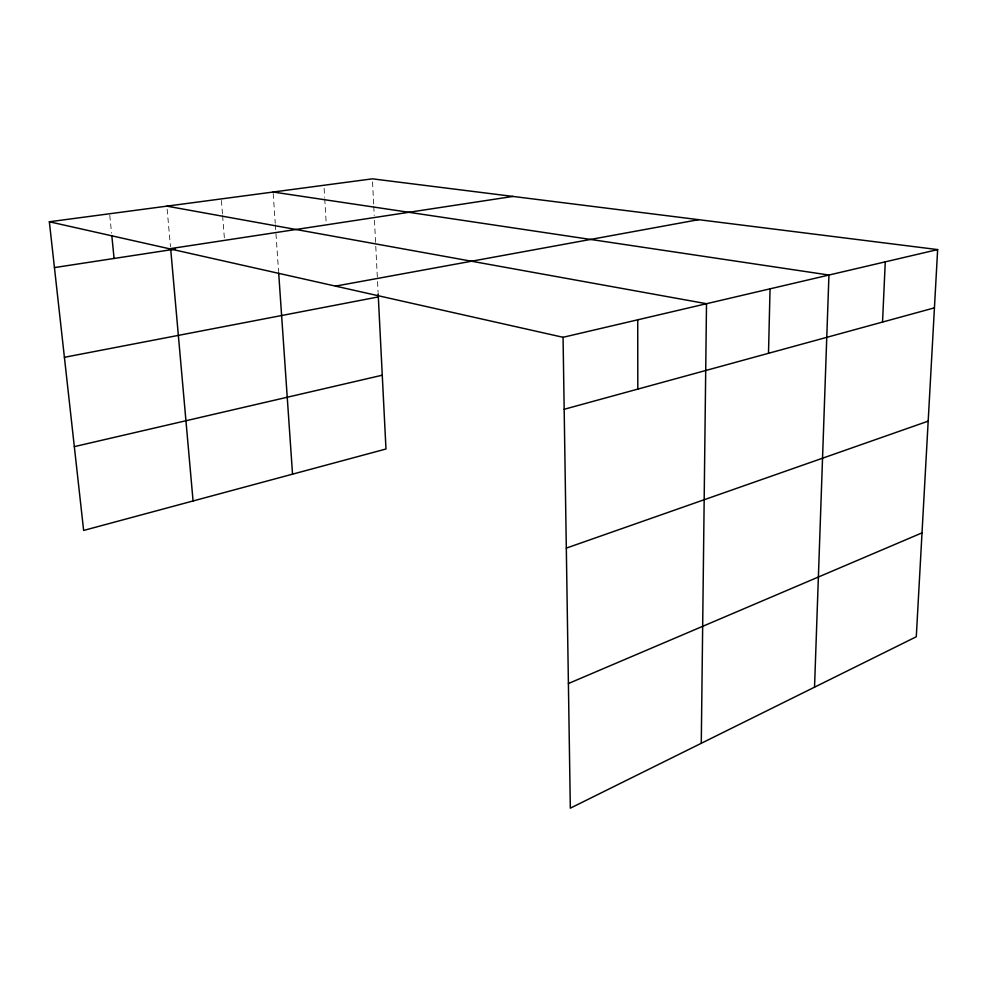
<?xml version="1.0" encoding="UTF-8"?>
<svg xmlns="http://www.w3.org/2000/svg" width="987" height="987" viewBox="0 0 987 987"><rect width="100%" height="100%" fill="white"/><g stroke="black" fill="none" stroke-linecap="round" stroke-linejoin="round"><path stroke-width="0.74" stroke-dasharray="4.93 3.7" d="M109.779 215.24L111.556 233.129M167.136 209.158L170.48 246.787M221.409 200.435L222.494 214.142M222.606 215.66L224.407 238.509M273.202 193.514L275.25 223.284M275.361 224.777L275.768 230.724M275.978 233.709L278.581 271.585M324.118 188.283L324.661 197.338M324.748 198.843L326.179 222.988M372.543 181.892L373.691 204.864M373.777 206.406L374.233 215.598M374.468 220.187L375.702 244.739M375.776 246.281L377.478 280.037M377.552 281.579L378.095 292.325"/><path stroke-width="1.48" d="M701.276 743.297L706.507 303.712L166.865 206.147M768.503 353.309L770.045 288.833M814.534 687.174L828.944 275.04L273.103 192.021M882.538 322.07L885.265 261.851M49.35 221.767L372.383 178.832L937.65 249.588L916.281 636.763L570.326 808.168L563.059 337.295L49.35 221.767L83.636 530.438L385.979 448.999L378.169 293.855M568.401 683.535L922.018 532.869M566.316 548.106L928.187 421.141M564.169 409.284L934.43 307.845M563.059 337.295L937.65 249.588M74.333 446.63L382.265 375.208M64.402 357.306L378.329 296.927M335.518 286.119L698.611 219.669M169.443 248.773L512.981 196.425M54.445 267.588L175.242 249.106M111.864 236.103L114.085 258.458M170.751 249.797L193.07 500.964M278.692 273.103L292.534 474.167M637.725 319.813L637.812 389.112"/></g></svg>
